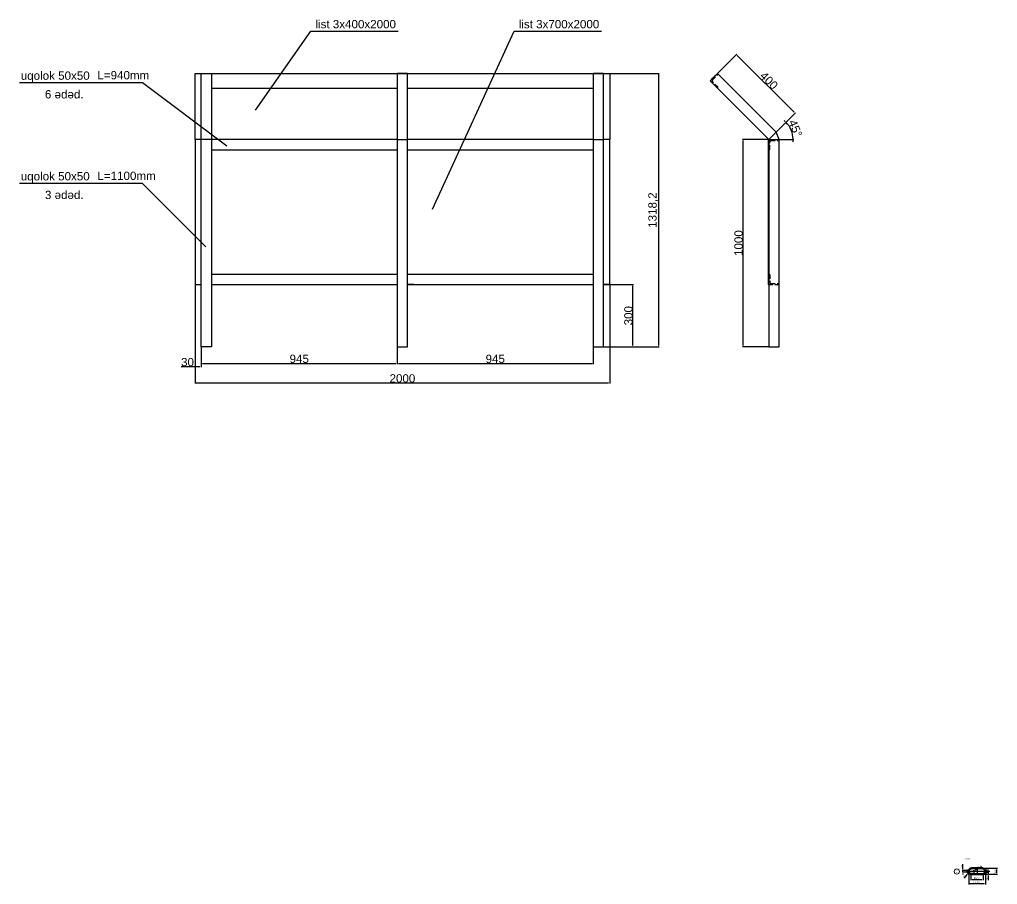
# Model space of a CAD drawing. Header units: millimetres. Extents: x -954 to 34898, y -2134 to 12006.
# Drawn here: x -954 to 3760, y 7836 to 12006 of the extents above; entities that cross this region are included whole.
import ezdxf

# ---------------------------------------------------------------- set-up
doc = ezdxf.new("R2010")
doc.units = ezdxf.units.MM
doc.header["$LTSCALE"] = 3
doc.linetypes.add('DASHED2', pattern=[9.525, 6.35, -3.175])
for name, color, linetype, lineweight in [('контурная', 7, 'Continuous', 50), ('невидимые', 7, 'DASHED2', 25), ('размерные', 7, 'Continuous', 25), ('тонкая', 7, 'Continuous', 20), ('тонкий', 7, 'Continuous', 20)]:
    doc.layers.add(name, color=color, linetype=linetype, lineweight=lineweight)
doc.layers.add('осевая', color=4, linetype='Continuous')
doc.styles.add('s1v4', font='arial.ttf', dxfattribs={"height": 4})
doc.styles.add('s4v4', font='arial.ttf', dxfattribs={"height": 16})
doc.styles.get("Standard").update_dxf_attribs({"font": 'arial.ttf'})
doc.dimstyles.new('s2v4', dxfattribs={"dimtxt": 8, "dimasz": 6, "dimexe": 3, "dimexo": 0, "dimgap": 1.5, "dimtad": 1, "dimtxsty": 'Standard', "dimcen": 2.5, "dimadec": 0, "dimazin": 0, "dimtfac": 1, "dimtmove": 0, "dimatfit": 3, "dimfxl": 1, "dimarcsym": 0})
doc.dimstyles.new('s2v4$0', dxfattribs={"dimtxt": 8, "dimasz": 6, "dimexe": 3, "dimexo": 0, "dimgap": 1.5, "dimtad": 1, "dimtxsty": 'Standard', "dimcen": 2.5, "dimadec": 0, "dimazin": 0, "dimtfac": 1, "dimtmove": 0, "dimatfit": 3, "dimfxl": 1, "dimarcsym": 0})

# ---------------------------------------------------------------- blocks, each defined once
blk = doc.blocks.new('*D347')
at = {"layer": 'Defpoints', "color": 0, "transparency": 16777216}
for p in [(3621.9, 7894.8), (3702.2, 7894.8), (3621.9, 7838.7)]:
    blk.add_point(p, dxfattribs=at)
at = {"layer": 'тонкий', "color": 0, "lineweight": -2, "transparency": 16777216}
for p, q in [((3621.9, 7894.8), (3621.9, 7835.7)), ((3702.2, 7894.8), (3702.2, 7835.7)), ((3696.2, 7838.7), (3627.9, 7838.7))]:
    blk.add_line(p, q, dxfattribs=at)
at = {"layer": 'тонкий', "color": 0, "transparency": 16777216}
for points in [[(3627.9, 7839.7), (3627.9, 7837.7), (3621.9, 7838.7)], [(3696.2, 7839.7), (3696.2, 7837.7), (3702.2, 7838.7)]]:
    blk.add_solid(points, dxfattribs=at)
at = {"layer": 'тонкий', "color": 0, "transparency": 16777216, "insert": (3659.7, 7845), "char_height": 8, "attachment_point": 5}
blk.add_mtext('80,25', dxfattribs=at)
blk = doc.blocks.new('*D333')
at = {"layer": 'Defpoints', "color": 0, "transparency": 16777216}
for p in [(3632.4, 7886.1), (3691.7, 7886.1), (3632.4, 7858.7)]:
    blk.add_point(p, dxfattribs=at)
at = {"layer": 'тонкий', "color": 0, "lineweight": -2, "transparency": 16777216}
for p, q in [((3632.4, 7886.1), (3632.4, 7855.7)), ((3691.7, 7886.1), (3691.7, 7855.7)), ((3685.7, 7858.7), (3638.4, 7858.7))]:
    blk.add_line(p, q, dxfattribs=at)
at = {"layer": 'тонкий', "color": 0, "transparency": 16777216}
for points in [[(3638.4, 7859.7), (3638.4, 7857.7), (3632.4, 7858.7)], [(3685.7, 7859.7), (3685.7, 7857.7), (3691.7, 7858.7)]]:
    blk.add_solid(points, dxfattribs=at)
at = {"layer": 'тонкий', "color": 0, "transparency": 16777216, "insert": (3660.9, 7865), "char_height": 8, "attachment_point": 5}
blk.add_mtext('59,24', dxfattribs=at)
blk = doc.blocks.new('*D455')
at = {"layer": 'Defpoints', "color": 0, "transparency": 16777216}
for p in [(3691.2, 7885.1), (3709.6, 7895.1), (3715.1, 7895.1)]:
    blk.add_point(p, dxfattribs=at)
at = {"layer": 'тонкий', "color": 0, "lineweight": -2, "transparency": 16777216}
for p, q in [((3691.2, 7885.1), (3718.1, 7885.1)), ((3709.6, 7895.1), (3718.1, 7895.1)), ((3715.1, 7901.1), (3715.1, 7907.1)), ((3715.1, 7895.1), (3715.1, 7885.1)), ((3715.1, 7879.1), (3715.1, 7856.3))]:
    blk.add_line(p, q, dxfattribs=at)
at = {"layer": 'тонкий', "color": 0, "transparency": 16777216}
for points in [[(3714.1, 7901.1), (3716.1, 7901.1), (3715.1, 7895.1)], [(3714.1, 7879.1), (3716.1, 7879.1), (3715.1, 7885.1)]]:
    blk.add_solid(points, dxfattribs=at)
at = {"layer": 'тонкий', "color": 0, "transparency": 16777216, "insert": (3709.5, 7863.1), "char_height": 8, "attachment_point": 5, "rotation": 90}
blk.add_mtext('10', dxfattribs=at)
blk = doc.blocks.new('*D334')
at = {"layer": 'Defpoints', "color": 0, "transparency": 16777216}
for p in [(3687.1, 7913.7), (3720.5, 7885.1), (3757.4, 7913.7)]:
    blk.add_point(p, dxfattribs=at)
at = {"layer": 'тонкий', "color": 0, "lineweight": -2, "transparency": 16777216}
for p, q in [((3687.1, 7913.7), (3760.4, 7913.7)), ((3720.5, 7885.1), (3760.4, 7885.1)), ((3757.4, 7891.1), (3757.4, 7907.7))]:
    blk.add_line(p, q, dxfattribs=at)
at = {"layer": 'тонкий', "color": 0, "transparency": 16777216}
for points in [[(3756.4, 7907.7), (3758.4, 7907.7), (3757.4, 7913.7)], [(3756.4, 7891.1), (3758.4, 7891.1), (3757.4, 7885.1)]]:
    blk.add_solid(points, dxfattribs=at)
at = {"layer": 'тонкий', "color": 0, "transparency": 16777216, "insert": (3751.8, 7897.3), "char_height": 8, "attachment_point": 5, "rotation": 90}
blk.add_mtext('28.5', dxfattribs=at)
blk = doc.blocks.new('*D456')
at = {"layer": 'Defpoints', "color": 0, "transparency": 16777216}
for p in [(3637, 7897.1), (3647.8, 7902.5)]:
    blk.add_point(p, dxfattribs=at)
at = {"layer": 'тонкий', "color": 0, "lineweight": -2, "transparency": 16777216}
for p, q in [((3683.7, 7920.3), (3653.1, 7905.2)), ((3637, 7897.1), (3647.8, 7902.5))]:
    blk.add_line(p, q, dxfattribs=at)
blk.add_arc((3637, 7897.1), 12, 270, 40.7554, dxfattribs=at)
at = {"layer": 'тонкий', "color": 0, "transparency": 16777216}
blk.add_solid([(3652.7, 7906), (3653.6, 7904.3), (3647.8, 7902.5)], dxfattribs=at)
at = {"layer": 'тонкий', "color": 0, "transparency": 16777216, "insert": (3671.4, 7920.4), "char_height": 8, "attachment_point": 5, "rotation": 26.4314}
blk.add_mtext('R12', dxfattribs=at)
blk = doc.blocks.new('*D457')
at = {"layer": 'Defpoints', "color": 0, "transparency": 16777216}
for p in [(3618, 7887.9), (3620.4, 7891.1)]:
    blk.add_point(p, dxfattribs=at)
at = {"layer": 'тонкий', "color": 0, "lineweight": -2, "transparency": 16777216}
for p, q in [((3601.4, 7865.5), (3614.4, 7883.1)), ((3620.4, 7891.1), (3618, 7887.9))]:
    blk.add_line(p, q, dxfattribs=at)
blk.add_arc((3620.4, 7891.1), 4, 90, 276.4894, dxfattribs=at)
at = {"layer": 'тонкий', "color": 0, "transparency": 16777216}
blk.add_solid([(3613.6, 7883.7), (3615.2, 7882.5), (3618, 7887.9)], dxfattribs=at)
at = {"layer": 'тонкий', "color": 0, "transparency": 16777216, "insert": (3601.7, 7875.2), "char_height": 8, "attachment_point": 5, "rotation": 53.5176}
blk.add_mtext('R4', dxfattribs=at)
blk = doc.blocks.new('*D430')
at = {"layer": 'Defpoints', "color": 0, "transparency": 16777216}
for p in [(3594.2, 7903.7), (3616.3, 7895.1), (3617.2, 7903.7)]:
    blk.add_point(p, dxfattribs=at)
at = {"layer": 'тонкий', "color": 0, "lineweight": -2, "transparency": 16777216}
for p, q in [((3594.2, 7909.7), (3594.2, 7933.4)), ((3617.2, 7903.7), (3591.2, 7903.7)), ((3616.3, 7895.1), (3591.2, 7895.1)), ((3594.2, 7895.1), (3594.2, 7903.7)), ((3594.2, 7889.1), (3594.2, 7883.1))]:
    blk.add_line(p, q, dxfattribs=at)
at = {"layer": 'тонкий', "color": 0, "transparency": 16777216}
for points in [[(3593.2, 7909.7), (3595.2, 7909.7), (3594.2, 7903.7)], [(3593.2, 7889.1), (3595.2, 7889.1), (3594.2, 7895.1)]]:
    blk.add_solid(points, dxfattribs=at)
at = {"layer": 'тонкий', "color": 0, "transparency": 16777216, "insert": (3588.6, 7924.6), "char_height": 8, "attachment_point": 5, "rotation": 90}
blk.add_mtext('8.5', dxfattribs=at)
blk = doc.blocks.new('*D2595')
at = {"layer": 'Defpoints', "color": 0, "transparency": 16777216}
for p in [(-78.2, 10428.1), (866.8, 10428.1), (866.8, 10348)]:
    blk.add_point(p, dxfattribs=at)
at = {"layer": 'размерные', "color": 0, "lineweight": -2, "transparency": 16777216}
for p, q in [((-78.2, 10428.1), (-78.2, 10345)), ((866.8, 10428.1), (866.8, 10345)), ((-72.2, 10348), (860.8, 10348))]:
    blk.add_line(p, q, dxfattribs=at)
at = {"layer": 'размерные', "color": 0, "transparency": 16777216}
for points in [[(-72.2, 10349), (-72.2, 10347), (-78.2, 10348)], [(860.8, 10349), (860.8, 10347), (866.8, 10348)]]:
    blk.add_solid(points, dxfattribs=at)
at = {"layer": 'размерные', "color": 0, "transparency": 16777216, "insert": (394.3, 10370), "char_height": 40, "attachment_point": 5}
blk.add_mtext('945', dxfattribs=at)
blk = doc.blocks.new('*D2587')
at = {"layer": 'Defpoints', "color": 0, "transparency": 16777216}
for p in [(1811.8, 10428.1), (866.8, 10348), (1811.8, 10347.8)]:
    blk.add_point(p, dxfattribs=at)
at = {"layer": 'размерные', "color": 0, "lineweight": -2, "transparency": 16777216}
for p, q in [((1811.8, 10428.1), (1811.8, 10344.8)), ((866.8, 10348), (866.8, 10344.8)), ((872.8, 10347.8), (1805.8, 10347.8))]:
    blk.add_line(p, q, dxfattribs=at)
at = {"layer": 'размерные', "color": 0, "transparency": 16777216}
for points in [[(872.8, 10348.8), (872.8, 10346.8), (866.8, 10347.8)], [(1805.8, 10348.8), (1805.8, 10346.8), (1811.8, 10347.8)]]:
    blk.add_solid(points, dxfattribs=at)
at = {"layer": 'размерные', "color": 0, "transparency": 16777216, "insert": (1339.3, 10369.7), "char_height": 40, "attachment_point": 5}
blk.add_mtext('945', dxfattribs=at)
blk = doc.blocks.new('*D2588')
at = {"layer": 'Defpoints', "color": 0, "transparency": 16777216}
for p in [(-108.2, 10728.1), (-78.2, 10428.1), (-108.2, 10332.2)]:
    blk.add_point(p, dxfattribs=at)
at = {"layer": 'размерные', "color": 0, "lineweight": -2, "transparency": 16777216}
for p, q in [((-108.2, 10728.1), (-108.2, 10329.2)), ((-78.2, 10428.1), (-78.2, 10329.2)), ((-108.2, 10332.2), (-174.3, 10332.2)), ((-84.2, 10332.2), (-102.2, 10332.2))]:
    blk.add_line(p, q, dxfattribs=at)
at = {"layer": 'размерные', "color": 0, "transparency": 16777216}
for points in [[(-102.2, 10333.2), (-102.2, 10331.2), (-108.2, 10332.2)], [(-84.2, 10333.2), (-84.2, 10331.2), (-78.2, 10332.2)]]:
    blk.add_solid(points, dxfattribs=at)
at = {"layer": 'размерные', "color": 0, "transparency": 16777216, "insert": (-144.2, 10354.1), "char_height": 40, "attachment_point": 5}
blk.add_mtext('30', dxfattribs=at)
blk = doc.blocks.new('*D2589')
at = {"layer": 'Defpoints', "color": 0, "transparency": 16777216}
for p in [(1891.8, 10728.1), (-108.2, 10420.2), (1891.8, 10253.6)]:
    blk.add_point(p, dxfattribs=at)
at = {"layer": 'размерные', "color": 0, "lineweight": -2, "transparency": 16777216}
for p, q in [((1891.8, 10728.1), (1891.8, 10250.6)), ((-108.2, 10420.2), (-108.2, 10250.6)), ((-102.2, 10253.6), (1885.8, 10253.6))]:
    blk.add_line(p, q, dxfattribs=at)
at = {"layer": 'размерные', "color": 0, "transparency": 16777216}
for points in [[(-102.2, 10254.6), (-102.2, 10252.6), (-108.2, 10253.6)], [(1885.8, 10254.6), (1885.8, 10252.6), (1891.8, 10253.6)]]:
    blk.add_solid(points, dxfattribs=at)
at = {"layer": 'размерные', "color": 0, "transparency": 16777216, "insert": (891.8, 10275.5), "char_height": 40, "attachment_point": 5}
blk.add_mtext('2000', dxfattribs=at)
blk = doc.blocks.new('*D2590')
at = {"layer": 'Defpoints', "color": 0, "transparency": 16777216}
for p in [(2534.3, 11428.1), (2658.1, 11428.1), (2658.1, 10428.1)]:
    blk.add_point(p, dxfattribs=at)
at = {"layer": 'размерные', "color": 0, "lineweight": -2, "transparency": 16777216}
for p, q in [((2658.1, 11428.1), (2531.3, 11428.1)), ((2534.3, 10434.1), (2534.3, 11422.1)), ((2658.1, 10428.1), (2531.3, 10428.1))]:
    blk.add_line(p, q, dxfattribs=at)
at = {"layer": 'размерные', "color": 0, "transparency": 16777216}
for points in [[(2533.3, 11422.1), (2535.3, 11422.1), (2534.3, 11428.1)], [(2533.3, 10434.1), (2535.3, 10434.1), (2534.3, 10428.1)]]:
    blk.add_solid(points, dxfattribs=at)
at = {"layer": 'размерные', "color": 0, "transparency": 16777216, "insert": (2512.4, 10928.1), "char_height": 40, "attachment_point": 5, "rotation": 90}
blk.add_mtext('1000', dxfattribs=at)
blk = doc.blocks.new('*D2591')
at = {"layer": 'Defpoints', "color": 0, "transparency": 16777216}
for p in [(2693.5, 11463.5), (2771.3, 11458.5), (2658.1, 11428.1), (2658.1, 11428.1), (2708.1, 11428.1)]:
    blk.add_point(p, dxfattribs=at)
at = {"layer": 'размерные', "color": 0, "lineweight": -2, "transparency": 16777216}
for p, q in [((2693.5, 11463.5), (2743.1, 11513.1)), ((2708.1, 11428.1), (2778.3, 11428.1))]:
    blk.add_line(p, q, dxfattribs=at)
for start, end in [(47.9348, 50.8696), (0, 45), (354.1304, 357.0652)]:
    blk.add_arc((2658.1, 11428.1), 117.2, start, end, dxfattribs=at)
at = {"layer": 'размерные', "color": 0, "transparency": 16777216}
for points in [[(2737.3, 11515.8), (2735.9, 11514.4), (2741, 11511)], [(2774.1, 11422.2), (2776.1, 11422.1), (2775.3, 11428.1)]]:
    blk.add_solid(points, dxfattribs=at)
at = {"layer": 'размерные', "color": 0, "transparency": 16777216, "insert": (2786.5, 11481.3), "char_height": 40, "attachment_point": 5, "rotation": 292.5}
blk.add_mtext('45°', dxfattribs=at)
blk = doc.blocks.new('*D2592')
at = {"layer": 'Defpoints', "color": 0, "transparency": 16777216}
for p in [(1891.8, 10728.1), (2003.3, 10728.1), (1861.8, 10428.1)]:
    blk.add_point(p, dxfattribs=at)
at = {"layer": 'размерные', "color": 0, "lineweight": -2, "transparency": 16777216}
for p, q in [((1891.8, 10728.1), (2006.3, 10728.1)), ((2003.3, 10434.1), (2003.3, 10722.1)), ((1861.8, 10428.1), (2006.3, 10428.1))]:
    blk.add_line(p, q, dxfattribs=at)
at = {"layer": 'размерные', "color": 0, "transparency": 16777216}
for points in [[(2002.3, 10722.1), (2004.3, 10722.1), (2003.3, 10728.1)], [(2002.3, 10434.1), (2004.3, 10434.1), (2003.3, 10428.1)]]:
    blk.add_solid(points, dxfattribs=at)
at = {"layer": 'размерные', "color": 0, "transparency": 16777216, "insert": (1981.4, 10578.1), "char_height": 40, "attachment_point": 5, "rotation": 90}
blk.add_mtext('300', dxfattribs=at)
blk = doc.blocks.new('*D2593')
at = {"layer": 'Defpoints', "color": 0, "transparency": 16777216}
for p in [(1891.8, 11746.3), (2006.3, 10428.1), (2126.6, 10428.1)]:
    blk.add_point(p, dxfattribs=at)
at = {"layer": 'размерные', "color": 0, "lineweight": -2, "transparency": 16777216}
for p, q in [((1891.8, 11746.3), (2129.6, 11746.3)), ((2126.6, 11740.3), (2126.6, 10434.1)), ((2006.3, 10428.1), (2129.6, 10428.1))]:
    blk.add_line(p, q, dxfattribs=at)
at = {"layer": 'размерные', "color": 0, "transparency": 16777216}
for points in [[(2125.6, 11740.3), (2127.6, 11740.3), (2126.6, 11746.3)], [(2125.6, 10434.1), (2127.6, 10434.1), (2126.6, 10428.1)]]:
    blk.add_solid(points, dxfattribs=at)
at = {"layer": 'размерные', "color": 0, "transparency": 16777216, "insert": (2101, 11087.2), "char_height": 40, "attachment_point": 5, "rotation": 90}
blk.add_mtext('1318,2', dxfattribs=at)
blk = doc.blocks.new('*D2594')
at = {"layer": 'Defpoints', "color": 0, "transparency": 16777216}
for p in [(2502, 11837.7), (2410.6, 11746.3), (2693.5, 11463.5)]:
    blk.add_point(p, dxfattribs=at)
at = {"layer": 'размерные', "color": 0, "lineweight": -2, "transparency": 16777216}
for p, q in [((2410.6, 11746.3), (2504.1, 11839.8)), ((2780.6, 11559.1), (2506.2, 11833.4)), ((2693.5, 11463.5), (2786.9, 11557))]:
    blk.add_line(p, q, dxfattribs=at)
at = {"layer": 'размерные', "color": 0, "transparency": 16777216}
for points in [[(2506.9, 11834.2), (2505.5, 11832.7), (2502, 11837.7)], [(2781.3, 11559.8), (2779.9, 11558.4), (2784.8, 11554.8)]]:
    blk.add_solid(points, dxfattribs=at)
at = {"layer": 'размерные', "color": 0, "transparency": 16777216, "insert": (2658.9, 11711.8), "char_height": 40, "attachment_point": 5, "rotation": 315}
blk.add_mtext('400', dxfattribs=at)

msp = doc.modelspace()

# ---------------------------------------------------------------- linework, layer by layer
at = {"layer": 'контурная'}
for p, q in [((3620.383, 7903.74), (3616.27, 7903.74)), ((3620.383, 7895.14), (3616.27, 7895.14)), ((3628.525, 7910.225), (3623.211, 7904.912)), ((3628.525, 7888.655), (3623.211, 7893.969)), ((3637.01, 7913.74), (3687.069, 7913.74)), ((3637.01, 7885.14), (3687.069, 7885.14)), ((3695.554, 7910.225), (3700.868, 7904.912)), ((3695.554, 7888.655), (3700.868, 7893.969)), ((3703.696, 7903.74), (3709.606, 7903.74)), ((3703.696, 7895.14), (3709.606, 7895.14))]:
    msp.add_line(p, q, dxfattribs=at)
for centre, radius, start, end in [((3620.383, 7907.74), 4, 270, 315), ((3620.383, 7891.14), 4, 45, 90), ((3637.01, 7901.74), 12, 90, 135), ((3637.01, 7897.14), 12, 225, 270), ((3687.069, 7901.74), 12, 45, 90), ((3687.069, 7897.14), 12, 270, 315), ((3703.696, 7907.74), 4, 225, 270), ((3703.696, 7891.14), 4, 90, 135)]:
    msp.add_arc(centre, radius, start, end, dxfattribs=at)
at = {"layer": 'невидимые'}
for p, q in [((2375.274, 11710.976), (2410.63, 11746.332)), ((2387.295, 11715.926), (2412.044, 11740.675)), ((2410.63, 11746.332), (2412.044, 11744.917)), ((2375.274, 11710.976), (2410.63, 11675.621)), ((2412.044, 11681.278), (2387.295, 11706.027)), ((2410.63, 11675.621), (2412.044, 11677.035)), ((2655.117, 11428.134), (2655.117, 11428.134)), ((2655.117, 11428.134), (2658.117, 11428.134)), ((2658.117, 11428.134), (2708.117, 11428.134)), ((2658.117, 11428.134), (2658.117, 11378.134)), ((2663.117, 11381.134), (2663.117, 11416.134)), ((2670.117, 11423.134), (2705.117, 11423.134)), ((2708.117, 11428.134), (2708.117, 11426.134)), ((2658.117, 11378.134), (2658.117, 11373.134)), ((2658.117, 11378.134), (2660.117, 11378.134)), ((2658.117, 10778.134), (2658.117, 10783.134)), ((2658.117, 10728.134), (2658.117, 10778.134)), ((2658.117, 10778.134), (2660.117, 10778.134)), ((2663.117, 10775.134), (2663.117, 10740.134)), ((2655.117, 10728.134), (2655.117, 10728.134)), ((2655.117, 10728.134), (2658.117, 10728.134)), ((2658.117, 10728.134), (2708.117, 10728.134)), ((2670.117, 10733.134), (2705.117, 10733.134)), ((2708.117, 10728.134), (2708.117, 10730.134))]:
    msp.add_line(p, q, dxfattribs=at)
for centre, radius, start, end in [((2409.923, 11742.796), 3, 315, 45), ((2392.245, 11710.976), 7, 135, 225), ((2409.923, 11679.157), 3, 315, 45), ((2670.117, 11416.134), 7, 90, 180), ((2705.117, 11426.134), 3, 270, 0), ((2660.117, 11381.134), 3, 270, 0), ((2660.117, 10775.134), 3, 0, 90), ((2670.117, 10740.134), 7, 180, 270), ((2705.117, 10730.134), 3, 0, 90)]:
    msp.add_arc(centre, radius, start, end, dxfattribs=at)
at = {"layer": 'осевая'}
for p, q in [((3611.526, 7899.44), (3723.494, 7899.44)), ((3662.04, 7914.44), (3662.04, 7881.333))]:
    msp.add_line(p, q, dxfattribs=at)
at = {"layer": 'размерные'}
for p, q in [((-108.167, 11428.134), (-108.167, 11746.334)), ((-108.167, 11746.334), (1861.833, 11746.334)), ((-78.167, 10728.134), (-78.167, 11746.334)), ((-78.167, 11746.334), (-28.167, 11746.334)), ((-28.167, 11746.334), (-28.167, 10728.134)), ((916.833, 11746.334), (866.833, 11746.334)), ((866.833, 11746.334), (866.833, 10728.134)), ((916.833, 10728.134), (916.833, 11746.334)), ((1861.833, 11746.334), (1811.833, 11746.334)), ((1811.833, 11746.334), (1811.833, 10728.134)), ((1861.833, 10728.134), (1861.833, 11746.334)), ((1861.833, 11746.334), (1891.833, 11746.334)), ((1891.833, 11746.334), (1891.833, 11428.134)), ((2375.274, 11710.976), (2410.63, 11746.332)), ((2375.274, 11710.976), (2410.63, 11746.332)), ((2410.63, 11746.332), (2693.472, 11463.489)), ((2658.117, 11428.134), (2375.274, 11710.976)), ((-28.167, 11675.621), (866.833, 11675.621)), ((916.833, 11675.621), (1811.833, 11675.621)), ((2693.472, 11463.489), (2658.117, 11428.134)), ((2708.117, 11428.134), (2693.472, 11463.489)), ((-78.167, 11428.134), (-108.167, 11428.134)), ((-108.167, 11428.134), (-108.167, 10728.134)), ((-28.167, 11428.134), (-78.167, 11428.134)), ((866.833, 11428.134), (-28.167, 11428.134)), ((866.833, 11428.134), (916.833, 11428.134)), ((1811.833, 11428.134), (916.833, 11428.134)), ((1811.833, 11428.134), (1861.833, 11428.134)), ((1891.833, 11428.134), (1861.833, 11428.134)), ((1891.833, 10728.134), (1891.833, 11428.134)), ((2658.117, 11428.134), (2655.117, 11428.134)), ((2655.117, 11428.134), (2655.117, 10728.134)), ((2658.117, 11428.134), (2658.117, 10728.134)), ((2658.117, 11428.134), (2708.117, 11428.134)), ((2708.117, 10728.134), (2708.117, 11428.134)), ((-28.167, 11378.134), (866.833, 11378.134)), ((916.833, 11378.134), (1811.833, 11378.134)), ((-28.167, 10778.134), (866.833, 10778.134)), ((916.833, 10778.134), (1811.833, 10778.134)), ((-108.167, 10728.134), (-78.167, 10728.134)), ((-78.167, 10428.134), (-78.167, 10728.134)), ((-28.167, 10728.134), (866.833, 10728.134)), ((-28.167, 10728.134), (-28.167, 10428.134)), ((866.833, 10728.134), (866.833, 10428.134)), ((916.833, 10728.134), (1811.833, 10728.134)), ((946.833, 10728.134), (916.833, 10728.134)), ((916.833, 10428.134), (916.833, 10728.134)), ((1811.833, 10728.134), (1811.833, 10428.134)), ((1861.833, 10728.134), (1891.833, 10728.134)), ((1891.833, 10728.134), (1861.833, 10728.134)), ((1861.833, 10428.134), (1861.833, 10728.134)), ((2658.117, 10728.134), (2658.117, 10528.134)), ((2708.117, 10428.134), (2708.117, 10728.134)), ((2658.117, 10528.134), (2658.117, 10428.134)), ((-28.167, 10428.134), (-78.167, 10428.134)), ((866.833, 10428.134), (916.833, 10428.134)), ((1811.833, 10428.134), (1861.833, 10428.134)), ((2658.117, 10428.134), (2708.117, 10428.134))]:
    msp.add_line(p, q, dxfattribs=at)
for points in [[(183.633, 11568.506), (450.354, 11949.423), (871.954, 11949.423)], [(1036.14, 11092.446), (1430.421, 11949.423), (1852.02, 11949.423)], [(44.888, 11395.499), (-361.712, 11701.181), (-954.039, 11701.181)], [(-56.031, 10910.337), (-361.712, 11216.019), (-954.039, 11216.019)]]:
    msp.add_lwpolyline(points, dxfattribs=at)
at = {"layer": 'тонкая'}
for p, q in [((3617.211, 7894.44), (3617.211, 7904.44)), ((3706.868, 7894.44), (3706.868, 7904.44))]:
    msp.add_line(p, q, dxfattribs=at)
msp.add_circle((3564.641, 7897.827), 12.532, dxfattribs=at)

# ---------------------------------------------------------------- texts
at = {"layer": 'размерные', "style": 's4v4'}
for s, p in [('list 3x400x2000', (472.468, 11963.869)), ('list 3x700x2000', (1452.534, 11963.869)), ('uqolok 50x50', (-948.237, 11715.626)), ('L=940mm', (-578.733, 11717.774)), ('6 ədəd.', (-831.755, 11625.681)), ('uqolok 50x50', (-948.237, 11230.464)), ('L=1100mm', (-578.733, 11232.612)), ('3 ədəd.', (-831.755, 11140.519))]:
    msp.add_text(s, height=40, dxfattribs=at).set_placement(p)
at = {"layer": 'тонкая', "style": 's1v4'}
for s, p in [('2080', (3600.753, 7956.277)), ('mm', (3615.6, 7956.75)), ('2', (3625.67, 7958.895))]:
    msp.add_text(s, height=4, dxfattribs=at).set_placement(p)
at = {"layer": 'тонкий', "style": 's1v4'}
msp.add_text('1', height=12, dxfattribs=at).set_placement((3558.88, 7893.035))

# ---------------------------------------------------------------- dimensions: what is measured, and where the dimension line sits
at = {"layer": 'размерные'}
dim = msp.add_aligned_dim(p1=(2693.472, 11463.489), p2=(2410.63, 11746.332), distance=-129.197, dimstyle='s2v4$0', override={"dimtxt": 40}, dxfattribs=at)
dim.commit()
dim.dimension.update_dxf_attribs({"geometry": '*D2594', "text_midpoint": (2658.909, 11711.768)})
for base, p1, p2, picture, middle in [((2126.566, 10428.134), (1891.833, 11746.334), (2006.325, 10428.134), '*D2593', (2101.028, 11087.234)), ((2534.324, 11428.134), (2658.117, 10428.134), (2658.117, 11428.134), '*D2590', (2512.401, 10928.134)), ((2003.325, 10728.134), (1861.833, 10428.134), (1891.833, 10728.134), '*D2592', (1981.389, 10578.134))]:
    dim = msp.add_linear_dim(base=base, p1=p1, p2=p2, angle=90, dimstyle='s2v4$0', override={"dimtxt": 40}, dxfattribs=at)
    dim.commit()
    dim.dimension.update_dxf_attribs({"geometry": picture, "text_midpoint": middle})
dim = msp.add_angular_dim_2l(base=(2771.276, 11458.455), line1=((2693.472, 11463.489), (2658.117, 11428.134)), line2=((2658.117, 11428.134), (2708.117, 11428.134)), dimstyle='s2v4', override={"dimtxt": 40}, dxfattribs=at)
dim.commit()
dim.dimension.update_dxf_attribs({"geometry": '*D2591', "text_midpoint": (2786.529, 11481.324)})
for base, p1, p2, picture, middle in [((-108.167, 10332.189), (-78.167, 10428.134), (-108.167, 10728.134), '*D2588', (-144.234, 10354.126)), ((1891.833, 10253.574), (-108.167, 10420.238), (1891.833, 10728.134), '*D2589', (891.833, 10275.497)), ((866.833, 10348.048), (-78.167, 10428.134), (866.833, 10428.134), '*D2595', (394.333, 10369.971)), ((1811.833, 10347.778), (866.833, 10348.048), (1811.833, 10428.134), '*D2587', (1339.333, 10369.7))]:
    dim = msp.add_linear_dim(base=base, p1=p1, p2=p2, dimstyle='s2v4$0', override={"dimtxt": 40}, dxfattribs=at)
    dim.commit()
    dim.dimension.update_dxf_attribs({"geometry": picture, "text_midpoint": middle})
at = {"layer": 'тонкий'}
dim = msp.add_linear_dim(base=(3594.186, 7903.74), p1=(3616.27, 7895.14), p2=(3617.211, 7903.74), angle=90, text='8.5', dimstyle='s2v4', dxfattribs=at)
dim.commit()
dim.dimension.update_dxf_attribs({"geometry": '*D430', "text_midpoint": (3588.601, 7924.558)})
dim = msp.add_radius_dim(center=(3637.01, 7897.14), mpoint=(3647.756, 7902.482), dimstyle='s2v4', dxfattribs=at)
dim.commit()
dim.dimension.update_dxf_attribs({"geometry": '*D456', "text_midpoint": (3673.816, 7915.436), "dimtype": 164})
dim = msp.add_radius_dim(center=(3620.383, 7891.14), mpoint=(3618.004, 7887.924), dimstyle='s2v4', dxfattribs=at)
dim.commit()
dim.dimension.update_dxf_attribs({"geometry": '*D457', "text_midpoint": (3601.73, 7875.167)})
for base, p1, p2, picture, middle in [((3621.913, 7838.729), (3702.166, 7894.836), (3621.913, 7894.836), '*D347', (3659.726, 7838.729)), ((3632.418, 7858.656), (3691.661, 7886.054), (3632.418, 7886.054), '*D333', (3660.947, 7858.656))]:
    dim = msp.add_linear_dim(base=base, p1=p1, p2=p2, dimstyle='s2v4', dxfattribs=at)
    dim.commit()
    dim.dimension.update_dxf_attribs({"geometry": picture, "text_midpoint": middle, "dimtype": 160})
dim = msp.add_linear_dim(base=(3757.426, 7913.74), p1=(3720.509, 7885.14), p2=(3687.069, 7913.74), angle=90, text='28.5', dimstyle='s2v4', dxfattribs=at)
dim.commit()
dim.dimension.update_dxf_attribs({"geometry": '*D334', "text_midpoint": (3757.426, 7897.292), "dimtype": 160})
dim = msp.add_linear_dim(base=(3715.089, 7895.14), p1=(3691.211, 7885.14), p2=(3709.606, 7895.14), angle=90, dimstyle='s2v4', dxfattribs=at)
dim.commit()
dim.dimension.update_dxf_attribs({"geometry": '*D455', "text_midpoint": (3715.089, 7863.13), "dimtype": 160})

doc.saveas('drawing.dxf')
